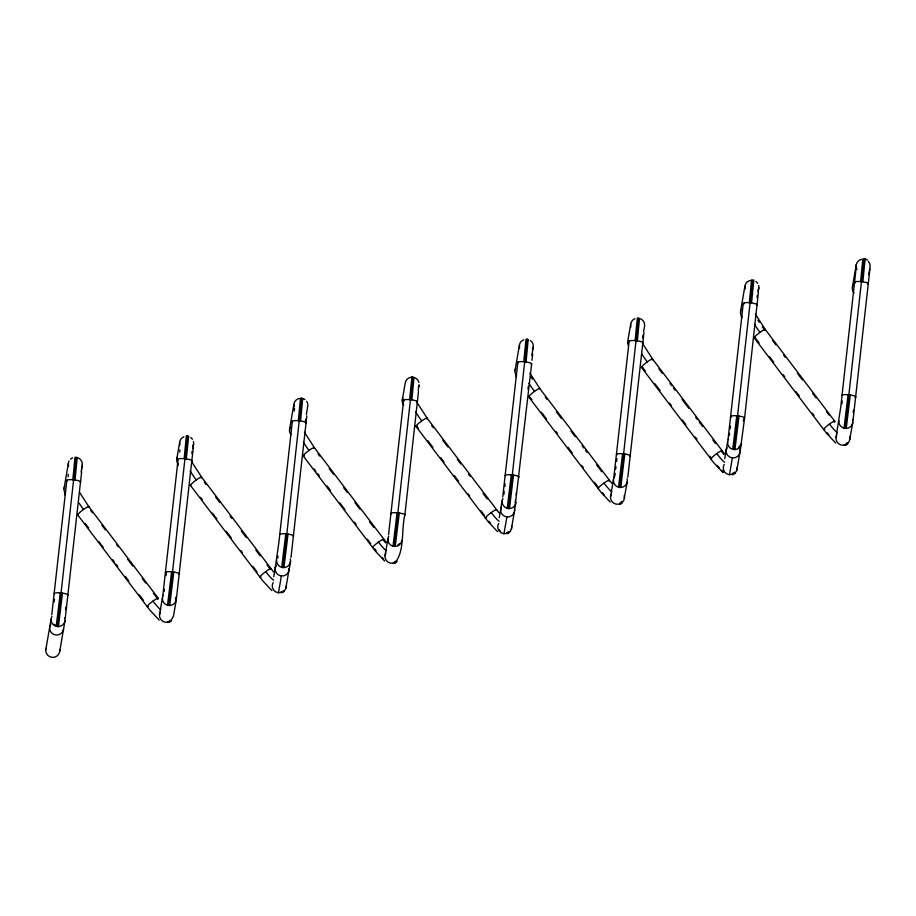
<?xml version="1.0" encoding="UTF-8"?>
<svg xmlns="http://www.w3.org/2000/svg" width="916" height="916" viewBox="0 0 916 916"><rect width="100%" height="100%" fill="white"/><g stroke="black" fill="none" stroke-linecap="round" stroke-linejoin="round"><path stroke-width="1.37" d="M301.742 397.91L285.059 550.001L282.815 567.565L281.727 567.347A7.007 6.87 9.8 0 1 276.621 559.939M411.925 376.774L409.635 399.616A7.007 1.374 6.3 0 0 403.784 400.716M527.982 340.523L528.005 339.882M81.925 469.141L82.188 466.072M82.097 467.24L82.303 464.721M740.094 451.886L744.582 418.165L758.437 292.067M869.902 269.064L853.048 420.112M167.777 621.827A28.682 4.065 54 0 0 169.723 621.563A28.774 4.076 54 0 0 170.662 620.991L173.433 616.239L176.341 599.43L193.23 448.027M393.273 562.802A28.682 4.065 54 0 0 395.22 562.55C404.986 550.436 401.082 529.78 404.895 514.815L418.475 391.567M514.586 510.899L531.646 363.767M855.979 269.407L840.693 407.46L836.01 437.596A7.007 6.87 9.8 0 0 846.224 444.5L849.315 441.352L852.842 422.368M294.254 411.032L294.517 408.444M81.673 471.694L65.254 618.277M179.731 452.092L179.948 449.996M175.506 599.339L175.712 597.312M191.856 453.466L192.074 451.37M305.429 421.509L305.681 419.139M515.204 502.403L515.422 500.376M532.677 353.645L531.978 360.309M643.982 332.542L627.803 477.236M757.063 297.505L757.28 295.41M68.047 476.789L68.299 474.396M306.849 415.784L291.002 557.363M524.479 358.076L524.868 354.446M642.608 337.821L642.86 335.416M66.983 480.843A7.007 1.374 6.3 0 1 72.833 479.744L74.986 457.324L77.196 457.576A7.007 6.87 9.8 0 1 82.303 464.985M80.31 482.354A7.007 1.374 6.3 0 0 75.055 479.995L77.196 457.576M162.796 595.618L178.139 459.134A7.007 1.374 6.3 0 1 184.139 458.641L186.383 435.718L188.639 436.039L186.349 458.893A7.007 1.374 6.3 0 1 191.616 461.24M275.166 568.344L278.842 542.753L292.341 421.223M292.479 421.818A7.007 1.374 6.3 0 1 298.341 420.719L300.482 398.3A7.007 6.87 9.8 0 0 294.116 407.059M305.818 423.329A7.007 1.374 6.3 0 0 300.551 420.971L302.704 398.552A7.007 6.87 9.8 0 1 304.913 399.605M417.112 402.227A7.007 1.374 6.3 0 0 411.856 399.868L413.998 377.449A7.007 6.87 9.8 0 1 418.933 382.453M517.987 362.793A7.007 1.374 6.3 0 1 523.837 361.705L525.99 339.286L527.204 338.817L510.555 490.987L508.323 508.54L507.224 508.323A7.007 6.87 9.8 0 1 502.941 498.361M531.314 364.305A7.007 1.374 6.3 0 0 526.059 361.946L528.2 339.538M527.994 389.208L528.314 386.38M629.281 341.691A7.007 1.374 6.3 0 1 635.143 340.592L637.284 318.173L638.509 317.715L621.861 469.874L619.617 487.438L618.529 487.22A7.007 6.87 9.8 0 1 614.235 477.259M642.608 343.202A7.007 1.374 6.3 0 0 637.353 340.844L639.494 318.425A7.007 6.87 9.8 0 1 644.601 325.833L643.639 331.432M728.002 439.657L743.254 303.459A7.007 1.374 6.3 0 1 749.345 302.681L751.486 280.262A7.007 6.87 9.8 0 0 745.12 289.009M757.143 305.039A7.007 1.374 6.3 0 0 751.555 302.933L753.845 280.078L751.486 280.262M855.155 282.918A7.007 1.374 6.3 0 1 860.639 281.567L862.792 259.159A7.007 6.87 9.8 0 0 856.987 269.258M867.681 284.338A7.007 1.374 6.3 0 0 862.849 281.819L865.139 258.976L863.903 259.194A7.007 6.87 9.8 0 1 865.551 259.583M67.761 595.48A7.007 1.374 6.3 0 0 62.494 593.133L60.284 592.881L56.22 626.372L58.441 626.624A7.007 6.87 9.8 0 0 64.796 617.865M62.494 593.133L58.441 626.624M179.055 574.378A7.007 1.374 6.3 0 0 173.788 572.019L171.578 571.767L167.525 605.27L169.735 605.51A7.007 6.87 9.8 0 0 176.341 599.43M173.788 572.019L169.735 605.51M293.257 536.467A7.007 1.374 6.3 0 0 288.002 534.108L285.781 533.856L281.727 567.347M288.002 534.108L284.109 566.523L283.937 567.599L282.815 567.565M404.551 515.353A7.007 1.374 6.3 0 0 399.296 512.994L397.086 512.754L393.021 546.245L395.231 546.497A7.007 6.87 9.8 0 0 401.838 540.417M399.296 512.994L395.231 546.497M518.754 477.442A7.007 1.374 6.3 0 0 513.498 475.083L511.288 474.832L507.224 508.323M513.498 475.083L509.605 507.51L509.433 508.575L508.323 508.54M630.059 456.328A7.007 1.374 6.3 0 0 624.792 453.981L622.582 453.729L618.529 487.22M624.792 453.981L620.911 486.396L620.739 487.472L619.617 487.438M744.582 418.165A7.007 1.374 6.3 0 0 738.994 416.059L736.785 415.807L732.731 449.309L734.941 449.561A7.007 6.87 9.8 0 0 741.548 443.481M738.994 416.059L734.941 449.561M855.12 397.464A7.007 1.374 6.3 0 0 850.3 394.956L848.09 394.704L844.025 428.196L846.235 428.448A7.007 6.87 9.8 0 0 852.601 419.7M850.3 394.956L846.235 428.448M66.845 480.247L51.754 614.831M403.647 400.12L388.556 534.704M517.849 362.198L502.758 496.781M629.143 341.095L613.8 477.568M54.147 601.915L54.456 599.224M616.605 461.424L616.915 458.721M841.953 403.75L842.262 401.048M504.842 486.476L505.151 483.877M730.189 428.745L730.499 426.158M743.368 421.085L743.632 418.887M166.036 575.66L166.288 573.473M65.54 609.587L65.826 607.193M615.701 469.061L615.987 466.668M853.197 412.601L853.483 410.208M170.01 594.988L187.402 436.256M164.17 591.438L164.433 589.343M503.88 494.503L504.258 491.354M516.132 494.835L516.395 492.739M729.376 435.478L729.64 433.382M170.055 594.473L168.613 605.476M614.842 475.976L615.174 473.4M277.788 558.027L278.04 556.104M57.319 626.578L76.097 457.37M394.12 546.451L413.002 376.728M733.819 449.516L752.608 280.296M845.125 428.413L864.006 258.69M288.746 571.424L285.861 588.175M514.242 512.399L511.368 529.15M739.75 453.386L736.865 470.126M65.471 493.621A7.007 6.87 9.8 0 1 64.028 488.617L68.379 463.404M45.8 649.73L51.113 618.964M81.089 471.992L81.581 469.187M59.723 651.31L65.036 620.544M178.231 464.103A7.007 6.87 9.8 0 1 176.777 459.111L179.673 442.302M170.662 620.991L169.723 621.563A7.007 6.87 9.8 0 1 159.51 614.67L162.418 597.862M192.875 448.084L193.608 443.882M290.979 434.596A7.007 6.87 9.8 0 1 289.525 429.593L293.876 404.38M306.356 414.364L307.81 405.96A7.007 6.87 9.8 0 0 306.631 401.345M286.227 586.16A7.007 6.87 9.8 0 1 284.258 590.763L282.471 592.057L278.464 592.778L281.372 575.969M289.09 569.924L290.544 561.519M403.727 405.09A7.007 6.87 9.8 0 1 402.273 400.086L405.181 383.277A7.007 6.87 9.8 0 1 411.788 377.197M395.22 562.55A7.007 6.87 9.8 0 1 385.006 555.646L387.915 538.837M418.131 390.456L419.104 384.857A7.007 6.87 9.8 0 1 418.28 387.411M516.475 375.571A7.007 6.87 9.8 0 1 515.021 370.579L519.383 345.366M500.663 509.319L502.117 500.915M531.852 355.339L533.307 346.935M511.678 526.116A7.007 6.87 9.8 0 1 509.754 531.738L507.968 533.032L503.972 533.753L506.869 516.945A7.007 6.87 9.8 0 0 514.506 508.849M630.677 324.253L627.781 341.061A7.007 6.87 9.8 0 0 628.01 343.695M627.346 481.392L623.819 500.376L620.727 503.525A7.007 6.87 9.8 0 1 610.514 496.621L613.411 479.812M741.983 316.547A7.007 6.87 9.8 0 1 740.529 311.555L744.88 286.342M726.17 450.306L727.613 441.901M758.082 292.124L758.803 287.922M737.174 467.103A7.007 6.87 9.8 0 1 735.262 472.713L733.476 474.007L729.468 474.728L732.376 457.92A7.007 6.87 9.8 0 0 739.853 449.206M852.464 286.777L856.323 264.415M868.757 274.617L869.96 267.632A7.007 6.87 9.8 0 0 868.334 261.438M273.712 576.748L275.51 566.844M499.209 517.723L501.006 507.819M724.716 458.71L726.514 448.806M64.028 488.617L64.647 486.442M176.777 459.111L177.395 456.935M289.525 429.593L290.143 427.429M402.273 400.086L402.903 397.91M515.021 370.579L515.651 368.404M740.529 311.555L741.147 309.379M159.51 614.67L160.392 612.003M385.006 555.646L385.888 552.989M610.514 496.621L611.396 493.964M836.01 437.596L836.892 434.94M733.911 472.77L734.575 472.221A27.869 3.95 54 0 1 734.266 472.759M846.67 443.264L847.323 442.703A27.869 3.95 54 0 1 847.025 443.252M507.682 532.242L508.414 531.795A27.927 3.962 54 0 1 508.117 532.333M620.441 502.735L621.163 502.277A27.927 3.962 54 0 1 620.865 502.827M860.639 281.567L862.849 281.819M749.345 302.681L751.555 302.933M635.143 340.592L637.353 340.844M523.837 361.705L526.059 361.946M409.635 399.616L411.856 399.868M298.341 420.719L300.551 420.971M184.139 458.641L186.349 458.893M72.833 479.744L75.055 479.995M844.357 427.429L845.216 427.589M393.353 545.478L394.212 545.638M282.059 566.58L282.907 566.741M301.604 398.345L302.704 398.552M865.105 258.896L867.567 260.098M835.701 443.035L826.461 433.199L754.177 337.809M721.728 470.377L723.583 471.992M722.942 472.541L713.713 462.717L641.429 367.327M610.193 502.06L600.965 492.224L528.669 396.834M497.445 531.566L488.205 521.731L415.921 426.341M384.697 561.073L375.457 551.249L303.173 455.859M271.938 590.591L262.709 580.755L190.425 485.365M159.189 620.098L149.961 610.262L77.677 514.884M382.006 557.432L383.483 558.92M717.045 465.385L719.518 468.156M827.137 432.684L828.911 434.814M602.522 492.762L604.297 494.903M488.881 521.215L490.655 523.345M642.643 343.672L652.65 359.164L724.476 453.775M611.728 483.282L539.89 388.67L529.895 373.178M498.98 512.8L427.142 418.188L417.146 402.697M386.231 542.306L314.394 447.695L304.398 432.203M273.472 571.824L201.646 477.213L191.639 461.71M721.419 451.325L723.846 454.336M383.163 539.856L385.602 542.867M374.713 548.879L376.132 550.722M834.842 421.326L765.398 329.657L755.391 314.154M772.44 340.328L775.863 344.851M783.581 355.042L785.298 357.309M797.298 373.144L802.45 379.934M812.732 393.525L816.167 398.048M826.45 411.627L829.026 415.028M755.711 338.451L759.135 342.985M769.429 356.564L773.711 362.221M783.146 374.667L784.852 376.934M796.004 391.647L799.428 396.17M812.286 413.15L814.003 415.417M658.833 368.713L662.257 373.236M669.974 383.415L671.691 385.682M673.409 387.949L675.115 390.216M681.973 399.262L688.832 408.318M695.691 417.375L697.408 419.631M699.126 421.898L702.549 426.421M712.843 440.012L715.419 443.401M645.528 371.358L642.093 366.835A6.172 0.836 -37.1 0 0 642.551 366.984M654.963 383.804L660.104 390.605M669.539 403.051L671.245 405.307M682.397 420.02L685.821 424.555M695.255 437.001L696.973 439.268M709.831 456.237L711.549 458.504M545.226 397.086L546.932 399.353M556.367 411.799L561.508 418.589M570.943 431.035L575.225 436.703M582.084 445.749L583.801 448.016M585.519 450.283L587.236 452.538M596.659 464.996L601.812 471.786M530.204 397.475L531.921 399.742M541.356 412.189L546.497 418.978M555.92 431.425L557.638 433.692M567.931 447.271L572.214 452.928M581.649 465.385L583.355 467.641M594.507 482.354L597.93 486.888M431.619 425.471L433.325 427.726M442.76 440.184L447.901 446.974M457.336 459.42L460.759 463.943M468.477 474.133L470.194 476.389M483.053 493.369L487.346 499.025M416.597 425.86L418.314 428.115M427.738 440.573L432.89 447.363M440.607 457.542L444.031 462.076M454.325 475.656L458.607 481.312M468.042 493.758L469.748 496.025M480.9 510.739L484.324 515.261M318.001 453.844L319.718 456.111M329.153 468.557L333.435 474.213M343.729 487.793L347.153 492.327M354.87 502.506L360.011 509.296M369.446 521.754L373.728 527.41M314.131 468.946L315.848 471.213M317.566 473.469L319.283 475.736M326.989 485.927L330.424 490.449M339.859 502.895L345 509.685M354.435 522.143L356.141 524.399M367.293 539.112L370.717 543.646M204.394 482.228L206.111 484.484M215.546 496.941L219.829 502.598M230.122 516.177L231.828 518.445M241.263 530.891L246.404 537.681M255.839 550.127L260.121 555.783M266.98 564.84L270.415 569.363A6.172 0.836 -37.1 0 0 270.117 569.191M200.524 497.331L202.241 499.586M212.535 513.166L214.241 515.433M215.1 516.567L216.817 518.834M226.252 531.28L231.393 538.07M240.816 550.516L242.534 552.783M252.827 566.363L257.11 572.019M158.342 598.388L88.886 506.72L79.371 492.098M90.787 510.601L92.505 512.868M101.939 525.315L105.363 529.849M116.515 544.551L118.221 546.818M127.656 559.264L132.797 566.054M142.232 578.511L145.655 583.034M153.373 593.225L157.666 598.881M85.199 523.448L88.634 527.971M98.917 541.551L100.634 543.818M101.493 544.94L103.21 547.207M112.634 559.653L114.351 561.92M116.069 564.187L117.786 566.443M125.503 576.633L128.927 581.156M139.221 594.747L143.503 600.404M762.272 326.714L763.91 329.004M757.875 320.165L759.272 322.317M530.559 376.178L532.368 379.178M741.181 316.272L741.834 318.173M515.674 375.297L516.326 377.186M177.429 463.828L178.082 465.717M64.681 493.335L65.322 495.235M627.861 343.282L628.433 345.779M59.7 649.65A7.007 6.87 9.8 0 1 52.006 657.356A7.007 6.87 9.8 0 1 46.189 648.116M63.593 628.948A7.007 6.87 9.8 0 1 54.227 634.605A7.007 6.87 9.8 0 1 50.815 624.288M56.22 626.372A7.007 6.87 9.8 0 1 51.937 616.411M54.422 593.969A7.007 1.374 6.3 0 1 60.284 592.881M68.62 466.084A7.007 6.87 9.8 0 1 69.066 461.091M70.532 459.168A7.007 6.87 9.8 0 1 72.593 457.851M77.94 515.09A7.007 0.95 -37.1 0 1 83.516 509.445A7.007 0.95 -37.1 0 1 88.463 507.441M83.516 509.445A14.759 2.095 54 0 1 79.165 503.239M148.3 606.449A7.007 0.95 -37.1 0 1 148.564 604.743A7.007 0.95 -37.1 0 1 155.731 599.259A7.007 0.95 -37.1 0 1 157.907 599.11M160.85 609.781A14.759 2.095 54 0 1 152.961 601.114M170.158 620.327A27.927 3.962 54 0 1 169.861 620.865M167.525 605.27A7.007 6.87 9.8 0 1 163.231 595.308M165.727 572.866A7.007 1.374 6.3 0 1 171.578 571.767M179.914 444.97A7.007 6.87 9.8 0 1 183.887 436.749M190.711 437.527A7.007 6.87 9.8 0 1 192.429 439.256M193.436 441.466A7.007 6.87 9.8 0 1 192.784 446.435M201.211 477.923A7.007 0.95 -37.1 0 0 196.264 479.938A14.759 2.095 54 0 1 190.173 470.858M190.688 485.583A7.007 0.95 -37.1 0 1 196.264 479.938M283.422 591.484A28.774 4.076 54 0 1 282.449 592.125M282.471 592.057A28.682 4.065 54 0 1 280.525 592.308M261.06 576.943A7.007 0.95 -37.1 0 1 261.312 575.225A7.007 0.95 -37.1 0 1 268.48 569.741A7.007 0.95 -37.1 0 1 270.655 569.592M273.598 580.275A14.759 2.095 54 0 1 265.709 571.607M278.464 592.778A7.007 6.87 9.8 0 1 273.186 582.427M171.51 620.269A28.682 4.065 54 0 1 169.552 620.521M289.078 568.389A7.007 6.87 9.8 0 1 280.594 575.832A7.007 6.87 9.8 0 1 276.185 565.458M282.185 591.267A27.869 3.95 54 0 1 281.888 591.816M284.258 590.763A28.682 4.065 54 0 1 283.284 591.404M169.437 620.785A27.869 3.95 54 0 1 169.128 621.323M56.563 625.605A6.172 6.046 9.8 0 1 53.987 624.254M732.731 449.309A7.007 6.87 9.8 0 1 728.438 439.348M731.3 417.158A7.007 1.374 6.3 0 1 736.785 415.807M740.082 445.439A6.172 6.046 9.8 0 1 738.765 447.157M755.918 281.567A7.007 6.87 9.8 0 1 757.635 283.296M758.643 285.506A7.007 6.87 9.8 0 1 757.99 290.475M760.017 332.382A14.759 2.095 54 0 1 754.463 324.218M755.368 337.718A7.007 0.95 -37.1 0 1 755.62 336A7.007 0.95 -37.1 0 1 762.788 330.516A7.007 0.95 -37.1 0 1 764.975 330.367M764.425 329.955A6.172 0.836 -37.1 0 1 764.723 330.138M847.174 443.928A28.774 4.076 54 0 1 846.201 444.569A28.682 4.065 54 0 1 844.277 444.752M849.716 436.543A7.007 6.87 9.8 0 1 849.945 439.176M824.812 429.386A7.007 0.95 -37.1 0 1 825.064 427.669A7.007 0.95 -37.1 0 1 832.243 422.196A7.007 0.95 -37.1 0 1 834.419 422.047M837.35 432.718A14.759 2.095 54 0 1 829.461 424.051M846.361 443.802A27.927 3.962 54 0 1 845.731 443.882M833.869 421.635A6.172 0.836 -37.1 0 1 834.167 421.818M844.025 428.196A7.007 6.87 9.8 0 1 838.919 420.788M841.999 395.483A7.007 1.374 6.3 0 1 848.09 394.704M732.376 457.92A7.007 6.87 9.8 0 1 726.983 447.752M848.01 443.207A28.682 4.065 54 0 1 847.048 443.848M744.284 303.803A6.172 1.202 6.3 0 1 744.181 303.276M854.101 292.971A7.007 6.87 9.8 0 1 853.036 285.231M290.303 558.852A7.007 6.87 9.8 0 1 283.937 567.599M279.792 534.36A7.007 1.374 6.3 0 1 285.781 533.856M309.013 450.42A14.759 2.095 54 0 1 303.459 442.268M304.364 455.756A7.007 0.95 -37.1 0 1 304.616 454.05A7.007 0.95 -37.1 0 1 311.795 448.565A7.007 0.95 -37.1 0 1 313.97 448.416M396.17 561.966A28.774 4.076 54 0 1 394.212 562.218M372.881 547.745A7.007 0.95 -37.1 0 1 378.457 542.089A7.007 0.95 -37.1 0 1 383.415 540.085M386.357 550.756A14.759 2.095 54 0 1 378.457 542.089M395.357 561.851A27.927 3.962 54 0 0 395.666 561.302L394.933 561.76A27.869 3.95 54 0 1 394.636 562.298M393.021 546.245A7.007 6.87 9.8 0 1 388.739 536.284M391.224 513.842A7.007 1.374 6.3 0 1 397.086 512.754M399.422 543.749A6.172 6.046 9.8 0 1 397.876 544.928M421.772 420.913A14.759 2.095 54 0 1 415.669 411.834M417.112 426.249A7.007 0.95 -37.1 0 1 417.375 424.532A7.007 0.95 -37.1 0 1 424.543 419.059A7.007 0.95 -37.1 0 1 426.719 418.91M508.918 532.459A28.774 4.076 54 0 1 506.96 532.711M507.968 533.032A28.682 4.065 54 0 1 507.006 533.673M486.556 517.918A7.007 0.95 -37.1 0 1 486.82 516.2A7.007 0.95 -37.1 0 1 493.987 510.727A7.007 0.95 -37.1 0 1 496.163 510.578M499.106 521.25A14.759 2.095 54 0 1 491.216 512.582M503.972 533.753A7.007 6.87 9.8 0 1 498.682 523.402M397.006 561.245A28.682 4.065 54 0 1 396.044 561.886M506.869 516.945A7.007 6.87 9.8 0 1 501.201 507.338M500.548 531.349A6.172 6.046 9.8 0 1 499.335 529.814M509.754 531.738A28.682 4.065 54 0 1 508.792 532.379M507.384 532.791A27.869 3.95 54 0 1 506.743 532.872M516.04 502.495A7.007 6.87 9.8 0 1 509.433 508.575M505.426 475.931A7.007 1.374 6.3 0 1 511.288 474.832M519.624 348.034A7.007 6.87 9.8 0 1 523.586 339.813M530.421 340.58A7.007 6.87 9.8 0 1 532.482 349.5M534.52 391.407A14.759 2.095 54 0 1 528.956 383.243M528.944 397.052A7.007 0.95 -37.1 0 1 533.524 392.14A7.007 0.95 -37.1 0 1 539.89 388.67M621.666 502.941A28.774 4.076 54 0 1 619.72 503.205M620.727 503.525A28.682 4.065 54 0 1 619.754 504.166M624.208 495.567A7.007 6.87 9.8 0 1 624.437 498.201M598.388 488.72A7.007 0.95 -37.1 0 1 603.965 483.075A7.007 0.95 -37.1 0 1 608.911 481.06M611.854 491.743A14.759 2.095 54 0 1 603.965 483.075M621.815 501.728A27.869 3.95 54 0 1 621.517 502.266M627.105 478.713A7.007 6.87 9.8 0 1 620.739 487.472M616.72 454.828A7.007 1.374 6.3 0 1 622.582 453.729M630.918 326.932A7.007 6.87 9.8 0 1 634.891 318.699M647.268 361.889A14.759 2.095 54 0 1 641.704 353.736M642.608 367.224A7.007 0.95 -37.1 0 1 642.872 365.518A7.007 0.95 -37.1 0 1 650.039 360.034A7.007 0.95 -37.1 0 1 652.215 359.885M734.414 473.435A28.774 4.076 54 0 1 733.453 474.076A28.682 4.065 54 0 1 731.529 474.27M711.137 459.214A7.007 0.95 -37.1 0 1 715.728 454.302A7.007 0.95 -37.1 0 1 722.094 450.832M724.602 462.225A14.759 2.095 54 0 1 716.713 453.557M729.468 474.728A7.007 6.87 9.8 0 1 724.19 464.378M733.613 473.309A27.927 3.962 54 0 1 732.972 473.4M622.502 502.231A28.682 4.065 54 0 1 620.556 502.483M735.262 472.713A28.682 4.065 54 0 1 733.304 472.965"/></g></svg>
